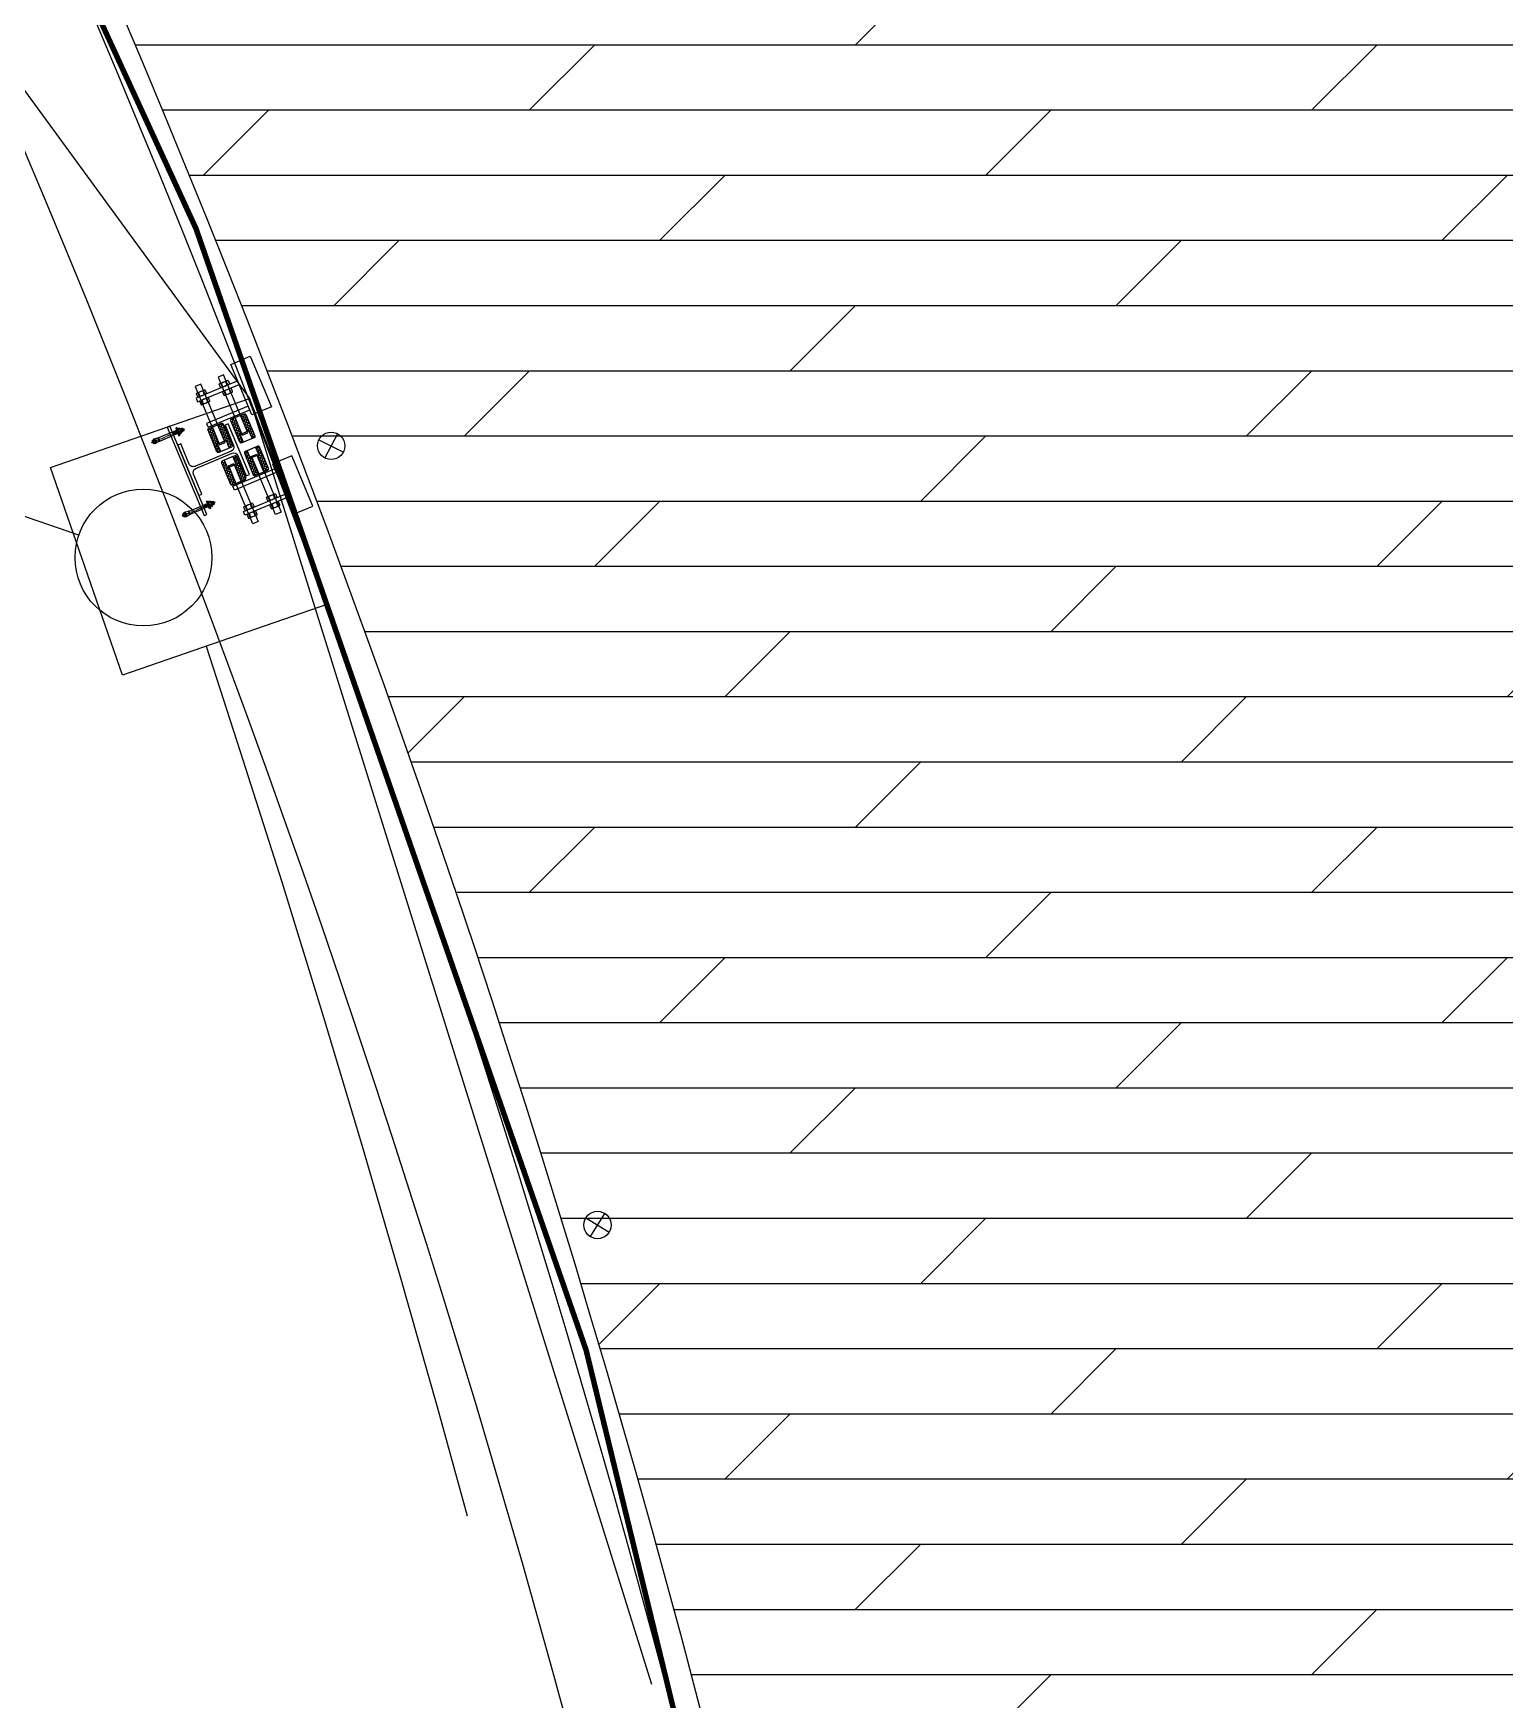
# Model space of a CAD drawing. Extents: x -89702 to 926017, y -610001 to -56924.
# Drawn here: x 50098 to 55473, y -123439 to -117352 of the extents above; entities that cross this region are included whole.
import ezdxf

# ---------------------------------------------------------------- set-up
doc = ezdxf.new("R2010")
doc.units = 0
doc.header["$LTSCALE"] = 10
doc.header["$MEASUREMENT"] = 0
doc.linetypes.add('CENTER', pattern=[2, 1.25, -0.25, 0.25, -0.25])
for name, color, linetype in [('BJ03', 3, 'Continuous'), ('BJ06', 5, 'Continuous'), ('CEN', 1, 'CENTER'), ('W-PLASTIC_RAILINGS塑木栏杆', 6, 'Continuous'), ('W-STEEL_FRAME钢架', 3, 'Continuous'), ('W-WOOD_FLOOR木地板', 30, 'Continuous')]:
    doc.layers.add(name, color=color, linetype=linetype)
doc.linetypes.add('60003', pattern='A,1e-05,[136,bjxx.shx,S=0.075,R=0,X=-1e-05,Y=0],0.15', length=0.15001)
pattern_1 = [(69.53937078896068, (-388487.2290717614, -3018981.378927071), (-7.436743866153105, 2.774661586434315), []), (159.5393707889607, (-388487.2290717614, -3018981.378927071), (-2.774661586434316, -7.436743866153105), [])]
pattern_2 = [(69.53937078896068, (-388405.3582227929, -3018944.000268865), (-7.436743866153105, 2.774661586434315), []), (159.5393707889607, (-388405.3582227929, -3018944.000268865), (-2.774661586434316, -7.436743866153105), [])]

# ---------------------------------------------------------------- blocks, each defined once
blk = doc.blocks.new('35213')
for p, q in [((0, 0.5), (0, 4)), ((-0.9899999999906868, 3.5), (-1.190000000002328, 3)), ((0, 3.10000000000582), (-0.9899999999906868, 3.5)), ((0, 3.10000000000582), (1, 3.5)), ((1, 3.5), (1.199999999982537, 3)), ((-1.980000000010477, 3), (-0.4899999999906868, 3)), ((0.5, 3), (2, 3))]:
    blk.add_line(p, q)
blk.add_circle((0, 0), 0.5)
for centre in [(-1.190000000002328, 3), (1.25, 3)]:
    blk.add_arc(centre, 0.5, 179, 0)
blk = doc.blocks.new('A$Cfdf82907')
at = {"layer": 'BJ06', "linetype": 'Continuous'}
for p, q in [((4866.181783891981, 14128.51497483323), (3983.754155840958, 12881.58512755006)), ((3983.754155840958, 12881.58512755006), (0, 9993.703121311846))]:
    blk.add_line(p, q, dxfattribs=at)
at = {"layer": 'BJ06', "linetype": 'Continuous', "flags": 128}
blk.add_lwpolyline([(3363.215836996911, 12371.52715028229), (2878.298890231876, 12999.10405566217), (3513.632298192009, 13490.01430444536), (3983.754155840958, 12881.58512755006), (3363.215836996911, 12371.52715028229)], dxfattribs=at)
at = {"layer": 'BJ06', "linetype": '60003', "ltscale": 5, "flags": 128}
blk.add_lwpolyline([(3075.867423420073, 12743.41192349512), (2751.300788295921, 12502.8528557563), (2348.143733114004, 12207.77709746466), (1942.008574689971, 11915.72308142472), (1533.895293324953, 11626.68353493395), (1122.811173039023, 11341.66570354742), (710.7416308938991, 11058.6550942926), (368.7548866469879, 10828.77263143356)], dxfattribs=at)
at = {"layer": 'BJ03', "linetype": 'Continuous', "xscale": 500.0003141099963, "yscale": 500.0003141099963, "zscale": 500.0003141099963, "rotation": 359.5832737848739}
blk.add_blockref('35213', (3310.395806760993, 13063.80164875544), dxfattribs=at)
blk = doc.blocks.new('dimaideng')
for p, q in [((564093.6504764834, -312859.8047351431), (564167.724875482, -312926.9834774132)), ((564164.890825282, -312856.9229590791), (564096.4845266835, -312929.8652534772))]:
    blk.add_line(p, q)
blk.add_circle((564130.6876759827, -312893.3941062782), 50)
blk = doc.blocks.new('*U60')
at = {"rotation": 268.3344565354122}
blk.add_blockref('dimaideng', (332230.7636416096, 554781.485014278), dxfattribs=at)
blk = doc.blocks.new('*U61')
at = {"color": 0, "linetype": 'ByBlock', "lineweight": -2, "transparency": 16777216}
for p, rotation in [((592995.9477002841, -305020.2787098548), 106.8817156028818), ((593771.2353857142, -307917.7989358693), 103.0776725683084)]:
    blk.add_blockref('*U60', p, dxfattribs=dict(at, rotation=rotation))
blk = doc.blocks.new('HW200a')
at = {"layer": 'W-STEEL_FRAME钢架'}
blk.add_lwpolyline([(-1440883.381686876, 1205965.440581847), (-1440803.381686876, 1205965.440581847), (-1440803.381686876, 1205953.440581847), (-1441003.381686876, 1205953.440581847), (-1441003.381686876, 1205965.440581847), (-1440923.381686876, 1205965.440581847, 0.414213562373095), (-1440907.381686876, 1205981.440581847), (-1440907.381686876, 1206125.440581847, 0.414213562373095), (-1440923.381686876, 1206141.440581847), (-1441003.381686876, 1206141.440581847), (-1441003.381686876, 1206153.440581847), (-1440803.381686876, 1206153.440581847), (-1440803.381686876, 1206141.440581847), (-1440883.381686876, 1206141.440581847, 0.414213562373095), (-1440899.381686876, 1206125.440581847), (-1440899.381686876, 1205981.440581847, 0.414213562373095)], format="xyb", close=True, dxfattribs=at)
blk = doc.blocks.new('NY-M12')
for p, q in [((-0.7794228634060119, 0), (0.08660254037846471, -1.5)), ((-0.08660254037846471, 0), (0.7794228634060119, -1.5))]:
    blk.add_line(p, q)
blk.add_lwpolyline([(11.01499999999997, 0), (-11.015, 0), (-11.015, -1.5), (11.01499999999997, -1.5)], close=True)
blk = doc.blocks.new('$matou$00000104')
for p, q in [((-60.6343106712884, 6.063409997387907, 1e-08), (-62.00135385307476, 5.315338772527866, 1e-08)), ((-62.00135385307476, -5.315346299135854, 1e-08), (-62.00135385307476, 5.315338772527866, 1e-08)), ((-60.6343106712884, 6.063409997387907, 1e-08), (-56.91753413558035, 5.408042012800479, 1e-08)), ((-60.6343106712884, -6.063417523992939, 1e-08), (-60.6343106712884, 6.063409997387907, 1e-08)), ((-56.91753413558035, 6.508283704383075, 1e-08), (-56.91753413558035, 5.392294827084015, 1e-08)), ((-40.26023992027604, 6.519596590571609, 1e-08), (-54.04563538711591, 8.892189300433984, 1e-08)), ((-46.51618238549781, 0.8488741631911125, 1e-08), (-52.37411347224497, 0.8488741631911125, 1e-08)), ((-46.03110928470505, 0.3638010623376431, 1e-08), (-46.03110928470505, -0.3638085889454032, 1e-08)), ((-38.64954081513497, 6.063409997387907, 1e-08), (-40.26023992027604, 6.519596590571609, 1e-08)), ((-40.26023992027604, 5.007697491291538, 1e-08), (-40.26023992027604, 6.519596590571609, 1e-08)), ((-38.64954081513497, 4.973740758475969, 1e-08), (-40.26023992027604, 5.007697491291538, 1e-08)), ((-38.64954081513497, -6.063417523992939, 1e-08), (-38.64954081513497, 6.063409997387907, 1e-08)), ((-36.81864533366297, 6.548483098238648, 1e-08), (-38.16446771432675, 6.548483098238648, 1e-08)), ((-36.33357223287021, -6.063417523992939, 1e-08), (-36.33357223287021, 6.063409997387907, 1e-08)), ((-36.33357223287021, 6.063409997387907, 1e-08), (18.5534239027038, 6.063412713001981, 1e-08)), ((19.35791455947037, 6.063413234069458, 1e-08), (18.5534239027038, 6.063412713001981, 1e-08)), ((18.5534239027038, -4.663128857520405, 1e-08), (19.35791455947037, 6.063413234069458, 1e-08)), ((18.5534239027038, -6.063414287311389, 1e-08), (18.5534239027038, 6.063412713001981, 1e-08)), ((19.46293596669238, 6.063413234069458, 1e-08), (19.25289315224745, 6.063413234069458, 1e-08)), ((19.35858802579696, -4.850731535161003, 1e-08), (20.26810008978555, 4.850730481935898, 1e-08)), ((20.11056797928995, 4.941681688343124, 1e-08), (19.46293596669238, 6.063413234069458, 1e-08)), ((21.07191728023918, 6.063413234069458, 1e-08), (20.4242852703037, 4.941681688122571, 1e-08)), ((20.44932903626523, -3.638048783024715, 1e-08), (20.99503627466947, 3.638047729799382, 1e-08)), ((21.28196009468411, 6.063413234069458, 1e-08), (21.07191728023918, 6.063413234069458, 1e-08)), ((21.17761215377323, -4.850731535161003, 1e-08), (22.08712421777727, 4.850730481935898, 1e-08)), ((21.92959210728168, 4.941681688343124, 1e-08), (21.28196009468411, 6.063413234069458, 1e-08)), ((22.8909414082309, 6.063413234069458, 1e-08), (22.24330939829542, 4.941681688122571, 1e-08)), ((22.26835316425604, -3.638048783024715, 1e-08), (22.81406040264665, 3.638047729799382, 1e-08)), ((23.10098422267583, 6.063413234069458, 1e-08), (22.8909414082309, 6.063413234069458, 1e-08)), ((22.99663628176495, -4.850731535161003, 1e-08), (23.906148345769, 4.850730481935898, 1e-08)), ((23.7486162352734, 4.941681688343124, 1e-08), (23.10098422267583, 6.063413234069458, 1e-08)), ((24.70996553622263, 6.063413234069458, 1e-08), (24.06233352628715, 4.941681688122571, 1e-08)), ((24.08737729224777, -3.638048783024715, 1e-08), (24.63308453063837, 3.638047729799382, 1e-08)), ((24.92000835066756, 6.063413234069458, 1e-08), (24.70996553622263, 6.063413234069458, 1e-08)), ((24.81566040975758, -4.850731535161003, 1e-08), (25.72517247374526, 4.850730481935898, 1e-08)), ((25.56764036325058, 4.941681688343124, 1e-08), (24.92000835066756, 6.063413234069458, 1e-08)), ((26.5289896641998, 6.063413234069458, 1e-08), (25.88135765426341, 4.941681688122571, 1e-08)), ((25.90640142022494, -3.638048783024715, 1e-08), (26.4521086586301, 3.638047729799382, 1e-08)), ((26.73903247864473, 6.063413234069458, 1e-08), (26.5289896641998, 6.063413234069458, 1e-08)), ((26.63468453774931, -4.850731535161003, 1e-08), (27.54419660173699, 4.850730481935898, 1e-08)), ((27.38666449124139, 4.941681688343124, 1e-08), (26.73903247864473, 6.063413234069458, 1e-08)), ((28.34801379219152, 6.063413234069458, 1e-08), (27.70038178225514, 4.941681688122571, 1e-08)), ((27.72542554821666, -3.638048783024715, 1e-08), (28.27113278662182, 3.638047729799382, 1e-08)), ((28.55805660663646, 6.063413234069458, 1e-08), (28.34801379219152, 6.063413234069458, 1e-08)), ((28.45370866574103, -4.850731535161003, 1e-08), (29.36322072972962, 4.850730481935898, 1e-08)), ((29.20568861923311, 4.941681688343124, 1e-08), (28.55805660663646, 6.063413234069458, 1e-08)), ((30.16703792018325, 6.063413234069458, 1e-08), (29.51940591024686, 4.941681688122571, 1e-08)), ((29.54444967620839, -3.638048783024715, 1e-08), (30.09015691461354, 3.638047729799382, 1e-08)), ((30.37708073462818, 6.063413234069458, 1e-08), (30.16703792018325, 6.063413234069458, 1e-08)), ((30.2727327937173, -4.850731535161003, 1e-08), (31.18224485772134, 4.850730481935898, 1e-08)), ((31.02471274722484, 4.941681688343124, 1e-08), (30.37708073462818, 6.063413234069458, 1e-08)), ((31.98606204817497, 6.063413234069458, 1e-08), (31.33843003823858, 4.941681688122571, 1e-08)), ((31.36347380420011, -3.638048783024715, 1e-08), (31.90918104259072, 3.638047729799382, 1e-08)), ((32.19610486261899, 6.063413234069458, 1e-08), (31.98606204817497, 6.063413234069458, 1e-08)), ((32.09175692170902, -4.850731535161003, 1e-08), (33.00126898571216, 4.850730481935898, 1e-08)), ((32.84373687521656, 4.941681688343124, 1e-08), (32.19610486261899, 6.063413234069458, 1e-08)), ((33.80508617616579, 6.063413234069458, 1e-08), (33.15745416623122, 4.941681688122571, 1e-08)), ((33.18249793219184, -3.638048783024715, 1e-08), (33.72820517058244, 3.638047729799382, 1e-08)), ((34.01512899061072, 6.063413234069458, 1e-08), (33.80508617616579, 6.063413234069458, 1e-08)), ((33.91078104970074, -4.850731535161003, 1e-08), (34.82029311368933, 4.850730481935898, 1e-08)), ((34.66276100319374, 4.941681688343124, 1e-08), (34.01512899061072, 6.063413234069458, 1e-08)), ((35.62411030414296, 6.063413234069458, 1e-08), (34.97647829420748, 4.941681688122571, 1e-08)), ((35.00152206016901, -3.638048783024715, 1e-08), (35.54722929857417, 3.638047729799382, 1e-08)), ((35.83415311858789, 6.063413234069458, 1e-08), (35.62411030414296, 6.063413234069458, 1e-08)), ((35.72980517769247, -4.850731535161003, 1e-08), (36.63931724168106, 4.850730481935898, 1e-08)), ((36.48178513118546, 4.941681688343124, 1e-08), (35.83415311858789, 6.063413234069458, 1e-08)), ((36.03177903859068, 15.15853439996135, 1e-08), (40.07405487856613, 15.15853439996135, 1e-08)), ((36.03177926757598, -15.15853439996135, 1e-08), (36.03177903859068, 15.15853439996135, 1e-08)), ((37.44313443213468, 6.063413234069458, 1e-08), (36.79550242219921, 4.941681688122571, 1e-08)), ((36.82054618816073, -3.638048783024715, 1e-08), (37.36625342656589, 3.638047729799382, 1e-08)), ((37.65317724657962, 6.063413234069458, 1e-08), (37.44313443213468, 6.063413234069458, 1e-08)), ((37.54882930568419, -4.850731535161003, 1e-08), (38.45834136967278, 4.850730481935898, 1e-08)), ((38.30080925917719, 4.941681688343124, 1e-08), (37.65317724657962, 6.063413234069458, 1e-08)), ((39.26215856012641, 6.063413234069458, 1e-08), (38.61452655019093, 4.941681688122571, 1e-08)), ((38.63957031615246, -3.638048783024715, 1e-08), (39.18527755455762, 3.638047729799382, 1e-08)), ((39.47220137457134, 6.063413234069458, 1e-08), (39.26215856012641, 6.063413234069458, 1e-08)), ((39.36785343366046, -4.850731535161003, 1e-08), (40.07405518552696, 2.682087152280246, 1e-08)), ((40.07405535336329, 5.020971568419327, 1e-08), (39.47220137457134, 6.063413234069458, 1e-08)), ((40.07405487856613, 15.15853439996135, 1e-08), (40.07405510755052, -15.15853439996135, 1e-08)), ((48.38496416285398, 10.12084773781271, 1e-08), (41.58990883836759, 10.12084800994103, 1e-08)), ((41.58990802773042, -10.12084826116097, 1e-08), (41.58990883836759, 10.12084800994103, 1e-08)), ((48.38496396823848, 5.261248354527879, 1e-08), (41.5899086437521, 5.261248626656197, 1e-08)), ((48.38496416285398, 10.12084773781271, 1e-08), (49.16781443617401, 8.764911164151727, 1e-08)), ((49.16781373415233, -8.76491202231864, 1e-08), (49.16781443617401, 8.764911164151727, 1e-08)), ((49.86728309188584, 6.063416703339499, 1e-08), (49.21965108195036, 4.941685157389657, 1e-08)), ((49.24469484791189, -3.638045313757402, 1e-08), (49.79040208631613, 3.638051199069423, 1e-08)), ((50.07732590633077, 6.063416703339499, 1e-08), (49.86728309188584, 6.063416703339499, 1e-08)), ((49.97297796541989, -4.85072806589119, 1e-08), (50.88249002942393, 4.850733951202983, 1e-08)), ((50.72495791892834, 4.941685157610436, 1e-08), (50.07732590633077, 6.063416703339499, 1e-08)), ((51.68630721987756, 6.063416703339499, 1e-08), (51.03867520994118, 4.941685157389657, 1e-08)), ((51.0637189759027, -3.638045313757402, 1e-08), (51.60942621429331, 3.638051199069423, 1e-08)), ((51.8963500343225, 6.063416703339499, 1e-08), (51.68630721987756, 6.063416703339499, 1e-08)), ((51.79200209341161, -4.85072806589119, 1e-08), (52.7015141574002, 4.850733951202983, 1e-08)), ((52.54398204692006, 4.941685157610436, 1e-08), (51.8963500343225, 6.063416703339499, 1e-08)), ((53.50533134786929, 6.063416703339499, 1e-08), (52.85769933793381, 4.941685157389657, 1e-08)), ((52.88274310389443, -3.638045313757402, 1e-08), (53.42845034228503, 3.638051199069423, 1e-08)), ((53.71537416231422, 6.063416703339499, 1e-08), (53.50533134786929, 6.063416703339499, 1e-08)), ((53.61102622140425, -4.85072806589119, 1e-08), (54.52053828539192, 4.850733951202983, 1e-08)), ((54.36300617489724, 4.941685157610436, 1e-08), (53.71537416231422, 6.063416703339499, 1e-08)), ((55.32435547584646, 6.063416703339499, 1e-08), (54.67672346591007, 4.941685157389657, 1e-08)), ((54.7017672318716, -3.638045313757402, 1e-08), (55.24747447027676, 3.638051199069423, 1e-08)), ((55.53439829029139, 6.063416703339499, 1e-08), (55.32435547584646, 6.063416703339499, 1e-08)), ((55.43005034939597, -4.85072806589119, 1e-08), (56.33956241338365, 4.850733951202983, 1e-08)), ((56.18203030288805, 4.941685157610436, 1e-08), (55.53439829029139, 6.063416703339499, 1e-08)), ((57.14337960383818, 6.063416703339499, 1e-08), (56.4957475939018, 4.941685157389657, 1e-08)), ((56.52079135986332, -3.638045313757402, 1e-08), (57.06649859826848, 3.638051199069423, 1e-08)), ((57.35342241828312, 6.063416703339499, 1e-08), (57.14337960383818, 6.063416703339499, 1e-08)), ((57.24907447737223, -4.85072806589119, 1e-08), (58.15858654137628, 4.850733951202983, 1e-08)), ((58.00105443087978, 4.941685157610436, 1e-08), (57.35342241828312, 6.063416703339499, 1e-08)), ((58.05423859418534, -6.063410818041348, 1e-08), (58.06361017650124, 2.942648961834493e-06, 1e-08)), ((58.63084613883893, 5.486809158617007, 1e-08), (58.31611865187097, 4.941685157610436, 1e-08)), ((58.63084613883893, 5.486809158617007, 1e-08), (59.26692134617497, 4.850733951202983, 1e-08)), ((59.26692134617497, -4.85072806589119, 1e-08), (59.26692134617497, 4.850733951202983, 1e-08)), ((-60.6343106712884, -6.063417523992939, 1e-08), (-62.00135385307476, -5.315346299135854, 1e-08)), ((-60.6343106712884, -6.063417523992939, 1e-08), (-56.91753413558035, -5.408049539405738, 1e-08)), ((-56.91753413558035, -6.508291230990835, 1e-08), (-56.91753413558035, -5.392302353678133, 1e-08)), ((-40.26023992027604, -6.519604117165727, 1e-08), (-54.04563538711591, -8.892196827025373, 1e-08)), ((-46.51618238549781, -0.8488816897961442, 1e-08), (-52.37411347224497, -0.8488816897961442, 1e-08)), ((-38.64954081513497, -4.829600122085367, 1e-08), (-40.26023992027604, -5.007705017885655, 1e-08)), ((-40.26023992027604, -5.007705017885655, 1e-08), (-40.26023992027604, -6.519604117165727, 1e-08)), ((-38.64954081513497, -6.063417523992939, 1e-08), (-40.26023992027604, -6.519604117165727, 1e-08)), ((-36.81864533366297, -6.54849062484368, 1e-08), (-38.16446771432675, -6.54849062484368, 1e-08)), ((18.34338108825887, -6.063414287311389, 1e-08), (-36.33357223287021, -6.063417523992939, 1e-08)), ((18.5534239027038, -6.063414287311389, 1e-08), (18.34338108825887, -6.063414287311389, 1e-08)), ((19.20105591530137, -4.941682741582099, 1e-08), (18.5534239027038, -6.063414287311389, 1e-08)), ((20.16240521625059, -6.063414287311389, 1e-08), (19.51477320631511, -4.941682741347904, 1e-08)), ((20.37244803069552, -6.063414287311389, 1e-08), (20.16240521625059, -6.063414287311389, 1e-08)), ((21.02008004327854, -4.941682741582099, 1e-08), (20.37244803069552, -6.063414287311389, 1e-08)), ((21.98142934422776, -6.063414287311389, 1e-08), (21.33379733429229, -4.941682741347904, 1e-08)), ((22.1914721586727, -6.063414287311389, 1e-08), (21.98142934422776, -6.063414287311389, 1e-08)), ((22.83910417127026, -4.941682741582099, 1e-08), (22.1914721586727, -6.063414287311389, 1e-08)), ((23.80045347221949, -6.063414287311389, 1e-08), (23.1528214622831, -4.941682741347904, 1e-08)), ((24.01049628666442, -6.063414287311389, 1e-08), (23.80045347221949, -6.063414287311389, 1e-08)), ((24.65812829926199, -4.941682741582099, 1e-08), (24.01049628666442, -6.063414287311389, 1e-08)), ((25.61947760021121, -6.063414287311389, 1e-08), (24.97184559027482, -4.941682741347904, 1e-08)), ((25.82952041465614, -6.063414287311389, 1e-08), (25.61947760021121, -6.063414287311389, 1e-08)), ((26.4771524272528, -4.941682741582099, 1e-08), (25.82952041465614, -6.063414287311389, 1e-08)), ((27.43850172820294, -6.063414287311389, 1e-08), (26.79086971826655, -4.941682741347904, 1e-08)), ((27.64854454264787, -6.063414287311389, 1e-08), (27.43850172820294, -6.063414287311389, 1e-08)), ((28.29617655524453, -4.941682741582099, 1e-08), (27.64854454264787, -6.063414287311389, 1e-08)), ((29.25752585619466, -6.063414287311389, 1e-08), (28.60989384625918, -4.941682741347904, 1e-08)), ((29.46756867063959, -6.063414287311389, 1e-08), (29.25752585619466, -6.063414287311389, 1e-08)), ((30.1152006832217, -4.941682741582099, 1e-08), (29.46756867063959, -6.063414287311389, 1e-08)), ((31.07654998417183, -6.063414287311389, 1e-08), (30.42891797423545, -4.941682741347904, 1e-08)), ((31.28659279861586, -6.063414287311389, 1e-08), (31.07654998417183, -6.063414287311389, 1e-08)), ((31.93422481121343, -4.941682741582099, 1e-08), (31.28659279861586, -6.063414287311389, 1e-08)), ((32.89557411216356, -6.063414287311389, 1e-08), (32.24794210222717, -4.941682741347904, 1e-08)), ((33.10561692660758, -6.063414287311389, 1e-08), (32.89557411216356, -6.063414287311389, 1e-08)), ((33.75324893920515, -4.941682741582099, 1e-08), (33.10561692660758, -6.063414287311389, 1e-08)), ((34.71459824015437, -6.063414287311389, 1e-08), (34.0669662302189, -4.941682741347904, 1e-08)), ((34.92464105459931, -6.063414287311389, 1e-08), (34.71459824015437, -6.063414287311389, 1e-08)), ((35.57227306719687, -4.941682741582099, 1e-08), (34.92464105459931, -6.063414287311389, 1e-08)), ((36.5336223681461, -6.063414287311389, 1e-08), (35.88599035821062, -4.941682741347904, 1e-08)), ((40.07405510755052, -15.15853439996135, 1e-08), (36.03177926757598, -15.15853439996135, 1e-08)), ((36.74366518259103, -6.063414287311389, 1e-08), (36.5336223681461, -6.063414287311389, 1e-08)), ((37.3912971951886, -4.941682741582099, 1e-08), (36.74366518259103, -6.063414287311389, 1e-08)), ((38.35264649613782, -6.063414287311389, 1e-08), (37.70501448620325, -4.941682741347904, 1e-08)), ((38.56268931058275, -6.063414287311389, 1e-08), (38.35264649613782, -6.063414287311389, 1e-08)), ((39.21032132316577, -4.941682741582099, 1e-08), (38.56268931058275, -6.063414287311389, 1e-08)), ((40.07405457023924, -5.892005376545512, 1e-08), (39.52538554415696, -4.941682741582099, 1e-08)), ((48.38496354684685, -5.261249150004232, 1e-08), (41.58990822234591, -5.261248877875914, 1e-08)), ((48.38496335223044, -10.12084853329202, 1e-08), (41.58990802773042, -10.12084826116097, 1e-08)), ((48.38496335223044, -10.12084853329202, 1e-08), (49.16781373415233, -8.76491202231864, 1e-08)), ((49.8154458549252, -4.941679272312285, 1e-08), (49.16781384234218, -6.063410818041348, 1e-08)), ((50.77679515587442, -6.063410818041348, 1e-08), (50.12916314593895, -4.941679272077863, 1e-08)), ((50.98683797031936, -6.063410818041348, 1e-08), (50.77679515587442, -6.063410818041348, 1e-08)), ((51.63446998291693, -4.941679272312285, 1e-08), (50.98683797031936, -6.063410818041348, 1e-08)), ((52.59581928386615, -6.063410818041348, 1e-08), (51.94818727392976, -4.941679272077863, 1e-08)), ((52.80586209831108, -6.063410818041348, 1e-08), (52.59581928386615, -6.063410818041348, 1e-08)), ((53.45349411090865, -4.941679272312285, 1e-08), (52.80586209831108, -6.063410818041348, 1e-08)), ((54.41484341185787, -6.063410818041348, 1e-08), (53.76721140192149, -4.941679272077863, 1e-08)), ((54.62488622630281, -6.063410818041348, 1e-08), (54.41484341185787, -6.063410818041348, 1e-08)), ((55.27251823889947, -4.941679272312285, 1e-08), (54.62488622630281, -6.063410818041348, 1e-08)), ((56.2338675398496, -6.063410818041348, 1e-08), (55.58623552991321, -4.941679272077863, 1e-08)), ((56.44391035429453, -6.063410818041348, 1e-08), (56.2338675398496, -6.063410818041348, 1e-08)), ((57.09154236689119, -4.941679272312285, 1e-08), (56.44391035429453, -6.063410818041348, 1e-08)), ((58.05423859418534, -6.063410818041348, 1e-08), (57.40660658786783, -4.941679272312285, 1e-08)), ((58.05423859418534, -6.063410818041348, 1e-08), (59.26692134617497, -4.85072806589119, 1e-08))]:
    blk.add_line(p, q)
at = {"extrusion": (0, 0, -1)}
for centre, major_axis, ratio, start_param, end_param in [((-54.49216863160109, 6.508283704383075, 1e-08), (-1.714992394826647, 1.714992394826647), 0.9999999999997189, 5.497787143781998, 7.253749442459084), ((-52.37411347224497, 5.392294827084015, 1e-08), (-3.212683561024417, 3.212683561024417), 0.9999999999993903, 3.926990816987546, 5.497787143781833), ((-53.87859359804952, 5.581816676234439, 1e-08), (-0.4451014818017711, 0.4451014818017711), 0.9999999999992336, 4.71238898038469, 10.99557428756428), ((-46.51618238549781, 0.3638010623376431, 1e-08), (0.3429984789662514, 0.3429984789662514), 0.9999999999958633, -0.7853981633995167, 0.7853981633995164), ((-46.51618238549781, 0.3638010623376431, 1e-08), (0.3429984789662514, 0.3429984789662514), 0.9999999999958633, -0.7853981633995167, 0.7853981633995164), ((-38.16446771432675, 6.063409997387907, 1e-08), (0.3429984789651378, 0.3429984789651379), 0.9999999999986062, 3.926990816987939, 5.497787143781441), ((-36.81864533366297, 6.063409997387907, 1e-08), (0.342998478964546, 0.3429984789645463), 0.9999999999992444, -0.7853981633978262, 0.7853981633978258), ((33.00126898571216, 5.03263289476422, 1e-08), (-0.1286244296118589, 0.1286244296118589), 1, 2.879793265840473, 4.97418836813401), ((34.82029311368933, 5.03263289476422, 1e-08), (-0.1286244296118589, 0.1286244296118589), 1, 2.879793265840473, 4.97418836813401), ((36.63931724168106, 5.03263289476422, 1e-08), (-0.1286244296118589, 0.1286244296118589), 1, 2.879793265840473, 4.97418836813401), ((38.45834136967278, 5.03263289476422, 1e-08), (-0.1286244296118589, 0.1286244296118589), 1, 2.879793265840473, 4.97418836813401), ((45.00560040051278, 7.691048181514816, 1e-08), (-2.943129739134957, 2.943129739134956), 0.9999999999996942, 1.732823117807996, 2.979565942665545), ((31.0969312715024, 2.946057975350413e-07, 1e-08), (12.77804378033228, 12.77804378033229), 0.9999999999999414, 0.4899746434144134, 1.080821763480976), ((50.88249002942393, 5.032636364031305, 1e-08), (0.1286244296119411, 0.1286244296119411), 0.9999999999950004, 1.308996939049326, 3.403392041340363), ((52.7015141574002, 5.032636364031305, 1e-08), (-0.1286244296119411, 0.1286244296119411), 0.9999999999950002, 2.879793265839222, 4.97418836813026), ((54.52053828539192, 5.032636364031305, 1e-08), (-0.1286244296119411, 0.1286244296119411), 0.9999999999950002, 2.879793265839222, 4.97418836813026), ((56.33956241338365, 5.032636364031305, 1e-08), (-0.1286244296119411, 0.1286244296119411), 0.9999999999950002, 2.879793265839222, 4.97418836813026), ((58.15858654137628, 5.032636364031305, 1e-08), (0.1286244296119411, 0.1286244296119411), 0.9999999999950004, 1.308996939049326, 3.403392041340363), ((-52.37411347224497, -5.392302353678133, 1e-08), (-3.212683561024051, 3.212683561024049), 0.9999999999996187, 5.497787143781947, 7.068583470577225), ((-54.49216863160109, -6.508291230990835, 1e-08), (1.714992394826633, 1.714992394826633), 0.9999999999998128, 2.171028518310357, 3.926990816987335), ((-53.87859359804952, -5.581824202825828, 1e-08), (0.4451014818010889, 0.445101481801089), 0.9999999999989785, 3.14159265359056, 9.424777960770147), ((-46.51618238549781, -0.3638085889454032, 1e-08), (-0.3429984789663649, 0.3429984789663648), 0.999999999995669, 2.356194490190179, 3.926990816989407), ((-38.16446771432675, -6.063417523992939, 1e-08), (0.342998478966365, 0.342998478966365), 0.9999999999961378, 2.356194490190413, 3.926990816989172), ((-36.81864533366297, -6.063417523992939, 1e-08), (-0.3429984789656829, 0.3429984789656829), 0.9999999999996464, 2.356194490192168, 3.926990816987418), ((19.35858802579696, -5.032633947989325, 1e-08), (-0.1286244296119411, 0.1286244296119411), 0.9999999999950002, 6.021385919429016, 8.115781021720053), ((21.17761215377323, -5.032633947989325, 1e-08), (0.1286244296119411, 0.1286244296119411), 0.9999999999950004, 4.450589592639119, 6.544984694930156), ((22.99663628176495, -5.032633947989325, 1e-08), (0.1286244296119411, 0.1286244296119411), 0.9999999999950004, 4.450589592639119, 6.544984694930156), ((24.81566040975758, -5.032633947989325, 1e-08), (-0.1286244296119411, 0.1286244296119411), 0.9999999999950002, 6.021385919429016, 8.115781021720053), ((26.63468453774931, -5.032633947989325, 1e-08), (-0.1286244296119411, 0.1286244296119411), 0.9999999999950002, 6.021385919429016, 8.115781021720053), ((28.45370866574103, -5.032633947989325, 1e-08), (-0.1286244296119411, 0.1286244296119411), 0.9999999999950002, 6.021385919429016, 8.115781021720053), ((30.2727327937173, -5.032633947989325, 1e-08), (0.1286244296119411, 0.1286244296119411), 0.9999999999950004, 4.450589592639119, 6.544984694930156), ((32.09175692170902, -5.032633947989325, 1e-08), (0.1286244296119411, 0.1286244296119411), 0.9999999999950004, 4.450589592639119, 6.544984694930156), ((33.91078104970074, -5.032633947989325, 1e-08), (-0.1286244296118053, 0.1286244296118052), 1, 6.021385919430266, 8.115781021723803), ((35.72980517769247, -5.032633947989325, 1e-08), (-0.1286244296118053, 0.1286244296118052), 1, 6.021385919430266, 8.115781021723803), ((37.54882930568419, -5.032633947989325, 1e-08), (-0.1286244296118053, 0.1286244296118052), 1, 6.021385919430266, 8.115781021723803), ((39.36785343366046, -5.032633947989325, 1e-08), (0.1286244296124484, 0.1286244296124484), 0.99999999999, 4.45058959264037, 6.544984694933907), ((45.00559978449019, -7.691048706305082, 1e-08), (2.943129739134568, 2.943129739134568), 0.999999999999652, 0.1620267910125437, 1.408769615870177)]:
    blk.add_ellipse(centre, major_axis=major_axis, ratio=ratio, start_param=start_param, end_param=end_param, dxfattribs=at)
for centre in [(-49.73301181178249, 4.849751860869674, 1e-08), (-49.73301181178249, -4.849759387477434, 1e-08)]:
    blk.add_ellipse(centre, major_axis=(0.4451014818016575, 0.4451014818016575), ratio=0.9999999999992336, dxfattribs=at)
at = {"extrusion": (0, 0, -0.9999999999999999)}
for centre, start_param, end_param in [((20.26810008978555, 5.03263289476422, 1e-08), 1.308996939049326, 3.403392041340363), ((22.08712421777727, 5.03263289476422, 1e-08), 1.308996939049326, 3.403392041340363), ((23.906148345769, 5.03263289476422, 1e-08), 1.308996939049326, 3.403392041340363), ((29.36322072972962, 5.03263289476422, 1e-08), 1.308996939049326, 3.403392041340363), ((31.18224485772134, 5.03263289476422, 1e-08), 1.308996939049326, 3.403392041340363), ((49.97297796541989, -5.032630478719511, 1e-08), 4.450589592639119, 6.544984694930157), ((51.79200209341161, -5.032630478719511, 1e-08), 4.450589592639119, 6.544984694930157), ((57.24907447737223, -5.032630478719511, 1e-08), 4.450589592639119, 6.544984694930157)]:
    blk.add_ellipse(centre, major_axis=(0.1286244296119947, 0.1286244296119948), ratio=0.9999999999949999, start_param=start_param, end_param=end_param, dxfattribs=at)
at = {"extrusion": (0, 0, -0.9999999999999998)}
for centre, start_param, end_param in [((25.72517247374526, 5.03263289476422, 1e-08), 2.879793265839222, 4.97418836813026), ((27.54419660173699, 5.03263289476422, 1e-08), 2.879793265839222, 4.97418836813026), ((53.61102622140425, -5.032630478719511, 1e-08), 6.021385919429016, 8.115781021720053), ((55.43005034939597, -5.032630478719511, 1e-08), 6.021385919429016, 8.115781021720053)]:
    blk.add_ellipse(centre, major_axis=(-0.1286244296119947, 0.1286244296119947), ratio=0.9999999999950001, start_param=start_param, end_param=end_param, dxfattribs=at)
at = {"layer": 'CEN'}
blk.add_line((-66.05841751907883, 2.359053723921534e-06, 1e-08), (66.05841751907883, -6.345755991787883e-07, 1e-08), dxfattribs=at)
at = {"extrusion": (0, 0, -1), "xscale": 1.01056896011507, "yscale": 1.01056896011507, "zscale": -1.010568960117647, "rotation": 90.00000229450367}
blk.add_blockref('NY-M12', (-41.58990843304855, -1.256098585145082e-07, -1e-08), dxfattribs=at)

msp = doc.modelspace()

# ---------------------------------------------------------------- hatches: boundary and pattern name
h = msp.add_hatch()
h.set_pattern_fill('ANSI37', color=256, scale=4.999999999999998, angle=24.53937078896074)
h.set_pattern_definition(pattern_1)
h.paths.add_polyline_path([(50874.81776233637, -118744.4639010401, 0.4142135623731233), (50868.27638487364, -118741.7786857988), (50854.6064697509, -118747.491890224), (50879.67152418967, -118807.4647427989), (50885.66880944706, -118804.958237355), (50897.23729611127, -118832.6380154666), (50904.90992597645, -118829.4313164852, 0.4142135623726484), (50907.59514121761, -118822.8899390226)])
h.paths.add_polyline_path([(50852.23558499463, -118846.0269123509, 0.4142135623734011), (50858.7769624572, -118848.7121275921), (50865.8668809183, -118845.7489670193), (50854.29839425415, -118818.0691889077), (50860.29567951171, -118815.5626834638), (50835.23062507293, -118755.5898308888), (50822.14342135438, -118761.0594969055, 0.4142135623732074), (50819.45820611311, -118767.6008743681)])
h = msp.add_hatch()
h.set_pattern_fill('ANSI37', color=256, scale=4.999999999999998, angle=24.53937078896074)
h.set_pattern_definition(pattern_2)
h.paths.add_polyline_path([(50791.77842800165, -118779.169361032, 0.4142135623740123), (50785.23705053903, -118776.4841457908), (50771.56713541635, -118782.197350216), (50796.63218985513, -118842.170202791), (50802.62947511263, -118839.6636973471), (50814.19796177666, -118867.3434754587), (50821.87059164167, -118864.1367764774, 0.4142135623735835), (50824.55580688312, -118857.5953990148)])
h.paths.add_polyline_path([(50769.19625065997, -118880.7323723428, 0.4142135623726434), (50775.73762812259, -118883.4175875841), (50782.82754658352, -118880.4544270113), (50771.2590599196, -118852.7746488997), (50777.25634517704, -118850.2681434559), (50752.19129073838, -118790.2952908809), (50739.10408701978, -118795.7649568977, 0.414213562372141), (50736.41887177862, -118802.3063343602)])
h = msp.add_hatch()
h.set_pattern_fill('ANSI37', color=256, scale=4.999999999999998, angle=24.53937078896074)
h.set_pattern_definition(pattern_1)
h.paths.add_polyline_path([(50924.46597829551, -118863.2565868333, 0.4142135623732647), (50917.92460083301, -118860.5713715921), (50910.25197096771, -118863.7780705733), (50921.82045763175, -118891.4578486848), (50915.82317237425, -118893.9643541288), (50940.88822681291, -118953.9372067038), (50954.55814193559, -118948.2240022786, 0.4142135623728362), (50957.24335717698, -118941.6826248159)])
h.paths.add_polyline_path([(50901.88380095383, -118964.8195981441, 0.414213562373265), (50908.42517841622, -118967.5048133853), (50921.51238213482, -118962.0351473686), (50896.44732769617, -118902.0622947935), (50890.45004243872, -118904.5688002374), (50878.88155577469, -118876.8890221259), (50871.79163731364, -118879.8521826988, 0.4142135623730143), (50869.10642207225, -118886.3935601613)])
h = msp.add_hatch()
h.set_pattern_fill('ANSI37', color=256, scale=4.999999999999998, angle=24.53937078896074)
h.set_pattern_definition(pattern_2)
h.paths.add_polyline_path([(50841.42664396085, -118897.9620468254, 0.4142135623726589), (50834.8852664984, -118895.2768315841), (50827.21263663299, -118898.4835305655), (50838.7811232972, -118926.1633086769), (50832.78383803947, -118928.6698141208), (50857.8488924783, -118988.6426666958), (50871.51880760104, -118982.9294622706, 0.4142135623727841), (50874.2040228422, -118976.388084808)])
h.paths.add_polyline_path([(50818.84446661928, -118999.5250581362, 0.4142135623730719), (50825.38584408167, -119002.2102733775), (50838.47304780027, -118996.7406073606), (50813.40799336156, -118936.7677547857), (50807.41070810417, -118939.2742602296), (50795.84222144002, -118911.594482118), (50788.75230297892, -118914.5576426909, 0.4142135623738656), (50786.0670877377, -118921.0990201534)])
at = {"layer": 'W-WOOD_FLOOR木地板'}
h = msp.add_hatch(dxfattribs=at)
h.set_pattern_fill('DOLMIT', color=256, scale=300)
h.set_pattern_definition([(0, (0, 0), (0, 238.122618), []), (45, (0, 0), (-476.2449108957954, 476.2449108957954), [336.756381, -673.512])])
edge = h.paths.add_edge_path()
edge.add_line((60622.30962324358, -102819.8312473243), (55146.09257740428, -102819.8038086314))
edge.add_line((55146.09257740428, -102819.8038086314), (53996.59387888265, -103586.136274318))
edge.add_line((53996.59387888265, -103586.136274318), (53996.59387888264, -106373.3797993869))
edge.add_line((53996.59387888264, -106373.3797993869), (49847.3093239218, -106373.3797993329))
edge.add_line((49847.3093239218, -106373.3797993329), (49847.30932390562, -102819.7957548155))
edge.add_line((49847.30932390562, -102819.7957548155), (46403.52305819088, -102819.7602622524))
edge.add_arc((36695.42038167642, -100101.547293762), 10081.46513755897, 318.1758005539471, 344.3580588203071, ccw=False)
edge.add_arc((8824.444655262174, -134926.5773190099), 45185.57901052471, 5.469640641015474, 38.457154601379614, ccw=False)
edge.add_line((53804.28669785825, -130619.5643936197), (60622.30962324358, -130619.5643716427))
edge.add_line((60622.30962324358, -130619.5643716427), (60622.30962324358, -102819.8312473243))
h.paths.add_polyline_path([(51947.30932160333, -115086.1362743181), (51947.30932160324, -106373.379799314), (53996.59387888265, -106376.3895366207), (53996.59387890477, -103586.1362742412), (57947.30932156596, -103586.136274318), (57947.30932156596, -115086.136274318)], flags=16)

# ---------------------------------------------------------------- linework, layer by layer
for p, q in [((50806.89967540986, -118637.3716221491), (50800.85835459692, -118622.9166269146)), ((50707.71380384549, -118678.8253660279), (50701.67248303266, -118664.3703707932)), ((50723.86034107508, -118672.0770821412), (50717.81902026242, -118657.6220869067)), ((50729.64458440748, -118685.9169711978), (50735.68590522042, -118700.3719664323)), ((50790.75313817992, -118644.1199060357), (50784.71181736709, -118629.6649108011)), ((50796.53738151232, -118657.9597950923), (50802.57870232532, -118672.4147903269)), ((50812.68391874203, -118651.2115112059), (50818.72523955521, -118665.6665064405)), ((50713.49804717765, -118692.6652550845), (50719.5393679906, -118707.120250319)), ((50963.79854522223, -119058.1635583521), (50957.75722440946, -119043.7085631175)), ((50979.94508245189, -119051.4152744654), (50973.90376163917, -119036.960279231)), ((50880.75921088751, -119092.8690183442), (50874.7178900748, -119078.4140231095)), ((50886.54345422002, -119106.7089074009), (50892.5847750328, -119121.1639026353)), ((50896.90574811734, -119086.1207344577), (50890.86442730451, -119071.6657392229)), ((50902.68999144973, -119099.9606235142), (50908.73131226256, -119114.4156187487)), ((50969.5827885544, -119072.0034474086), (50975.62410936735, -119086.4584426433)), ((50985.7293257844, -119065.2551635222), (50991.77064659723, -119079.7101587568))]:
    msp.add_line(p, q)
for points in [[(50967.88051808267, -118716.4074894007), (50896.83575426319, -118746.099938505), (50819.71250983616, -118561.5680844282), (50890.7572736557, -118531.8756353236)], [(50844.77756427493, -118621.5409370036), (50692.53878466165, -118685.1676136557), (50698.32302799352, -118699.0075027114), (50850.56180760704, -118635.3808260592)], [(50793.36920384454, -118599.6735988514), (50773.07069989623, -118608.1571557383), (50861.762430987, -118820.3687879267), (50882.06093493549, -118811.8852310398)], [(50782.11751257486, -118646.14850321), (50777.20090574279, -118634.3845975133), (50777.9840935214, -118632.4766957538), (50807.58607844301, -118620.1048419617), (50809.49398020245, -118620.8880297404), (50814.41058703416, -118632.6519354368), (50813.62739925567, -118634.5598371962), (50784.02541433429, -118646.9316909885)], [(50710.32986951005, -118634.3790588435), (50690.03136556162, -118642.8626157304), (50778.72309665245, -118855.0742479188), (50799.021600601, -118846.5906910319)], [(50699.07817824019, -118680.8539632021), (50694.16157140824, -118669.0900575055), (50694.94475918685, -118667.1821557459), (50724.54674410835, -118654.8103019539), (50726.45464586784, -118655.5934897324), (50731.37125269978, -118667.357395429), (50730.58806492112, -118669.2652971885), (50700.98607999968, -118681.6371509806)], [(50705.98713555353, -118697.3849417967), (50710.90374238542, -118709.1488474933), (50712.81164414485, -118709.9320352717), (50742.41362906646, -118697.5601814796), (50743.19681684484, -118695.65227972), (50738.28021001301, -118683.8883740236), (50736.37230825346, -118683.1051862451), (50706.7703233319, -118695.4770400372)], [(50789.02646988808, -118662.6794818047), (50793.94307671991, -118674.4433875011), (50795.85097847952, -118675.2265752798), (50825.45296340101, -118662.8547214875), (50826.23615117939, -118660.9468197281), (50821.31954434756, -118649.1829140315), (50819.41164258818, -118648.399726253), (50789.80965766645, -118660.7715800451)], [(50883.33918648833, -118713.806864042), (50731.10040687505, -118777.4335406942), (50736.88465020715, -118791.2734297499), (50889.12342982067, -118727.6467530978)], [(50879.67152418967, -118807.464742799), (50860.29567951159, -118815.5626834637), (50835.23062507281, -118755.5898308887), (50854.6064697509, -118747.4918902239)], [(50596.81669040825, -118787.2518670579), (50587.59009770423, -118791.1080292791), (50722.55577545133, -119114.0387739138), (50731.78236815528, -119110.1826116927)], [(50796.63218985513, -118842.1702027911), (50777.25634517704, -118850.2681434559), (50752.19129073838, -118790.2952908809), (50771.56713541647, -118782.1973502161)], [(50897.23729611127, -118832.6380154667), (50865.8668809183, -118845.7489670193), (50854.29839425415, -118818.0691889077), (50885.66880944706, -118804.958237355)], [(50814.19796177655, -118867.3434754588), (50782.82754658352, -118880.4544270114), (50771.2590599196, -118852.7746488997), (50802.62947511263, -118839.6636973471)], [(50910.25197096783, -118863.7780705735), (50878.88155577469, -118876.8890221259), (50890.45004243872, -118904.5688002374), (50921.82045763175, -118891.4578486848)], [(50827.21263663305, -118898.4835305655), (50795.84222144002, -118911.594482118), (50807.41070810417, -118939.2742602296), (50838.7811232972, -118926.1633086769)], [(50920.00881765501, -119136.0753418464), (50899.71031370651, -119144.5588987332), (50811.01858261556, -118932.3472665448), (50831.31708656394, -118923.8637096578)], [(50832.78383803947, -118928.6698141208), (50813.40799336156, -118936.7677547857), (50838.47304780027, -118996.7406073606), (50857.84889247842, -118988.6426666959)], [(51003.04815198961, -119101.3698818543), (50982.74964804106, -119109.8534387412), (50894.05791695023, -118897.6418065528), (50914.35642089861, -118889.1582496658)], [(50915.82317237425, -118893.9643541288), (50896.44732769617, -118902.0622947935), (50921.51238213482, -118962.0351473687), (50940.88822681279, -118953.9372067037)], [(51042.59378848094, -118895.1730277697), (50971.54902466122, -118924.8654768742), (51048.67226908813, -119109.3973309512), (51119.71703290785, -119079.7048818468)], [(50985.04559243572, -118957.1585513372), (50832.80681282238, -119020.7852279893), (50827.02256949028, -119006.9453389336), (50979.26134910379, -118943.3186622814)], [(51023.60721464924, -119049.4244783757), (50871.36843503578, -119113.0511550278), (50865.58419170367, -119099.2112659719), (51017.82297131719, -119035.5845893198)], [(50955.16291961682, -119060.1921555263), (50950.24631278499, -119048.4282498297), (50951.0295005636, -119046.5203480702), (50980.63148548509, -119034.148494278), (50982.5393872447, -119034.9316820566), (50987.45599407642, -119046.6955877531), (50986.67280629792, -119048.6034895127), (50957.07082137643, -119060.9753433047)], [(50872.12358528233, -119094.8976155183), (50867.2069784505, -119083.1337098219), (50867.99016622911, -119081.2258080623), (50897.59215115054, -119068.8539542703), (50899.50005290992, -119069.6371420487), (50904.41665974198, -119081.4010477452), (50903.63347196308, -119083.3089495048), (50874.03148704165, -119095.6808032969)], [(50879.03254259555, -119111.428594113), (50883.94914942762, -119123.1924998097), (50885.85705118699, -119123.9756875882), (50915.45903610843, -119111.6038337959), (50916.24222388709, -119109.6959320365), (50911.32561705526, -119097.9320263399), (50909.41771529571, -119097.1488385616), (50879.81573037404, -119109.5206923534)], [(50962.07187693033, -119076.7231341209), (50966.98848376205, -119088.4870398175), (50968.89638552154, -119089.2702275961), (50998.49837044327, -119076.8983738039), (50999.28155822164, -119074.9904720444), (50994.36495138981, -119063.2265663478), (50992.45704963032, -119062.4433785694), (50962.85506470871, -119074.8152323615)]]:
    msp.add_lwpolyline(points, close=True)
for points in [[(50904.90992597645, -118829.4313164853), (50858.7769624572, -118848.7121275921, -0.414213562373095), (50852.23558499463, -118846.0269123509), (50819.45820611299, -118767.6008743681, -0.414213562373095), (50822.14342135438, -118761.0594969055), (50868.27638487364, -118741.7786857988, -0.414213562373095), (50874.81776233626, -118744.4639010401), (50907.59514121772, -118822.8899390228, -0.414213562373095)], [(50821.87059164167, -118864.1367764774), (50775.73762812259, -118883.4175875841, -0.414213562373095), (50769.19625065997, -118880.7323723427), (50736.41887177862, -118802.3063343601, -0.414213562373095), (50739.10408702001, -118795.7649568976), (50785.23705053903, -118776.4841457908, -0.414213562373095), (50791.77842800165, -118779.169361032), (50824.55580688312, -118857.5953990149, -0.414213562373095)], [(50917.92460083301, -118860.5713715921), (50871.79163731364, -118879.8521826987, 0.414213562373095), (50869.10642207225, -118886.3935601613), (50901.88380095383, -118964.8195981441, 0.414213562373095), (50908.42517841622, -118967.5048133853), (50954.55814193559, -118948.2240022786, 0.414213562373095), (50957.24335717698, -118941.682624816), (50924.46597829551, -118863.2565868333, 0.414213562373095)], [(50834.88526649817, -118895.2768315841), (50788.75230297892, -118914.5576426909, 0.414213562373095), (50786.0670877377, -118921.0990201534), (50818.84446661928, -118999.5250581362, 0.414213562373095), (50825.38584408167, -119002.2102733775), (50871.51880760075, -118982.9294622706, 0.414213562373095), (50874.2040228422, -118976.388084808), (50841.42664396085, -118897.9620468254, 0.414213562373095)]]:
    msp.add_lwpolyline(points, format="xyb", close=True)
at = {"color": 7, "true_color": 0xffffff}
msp.add_arc((8532.381064708112, -135319.4261989702), 45085.43480634245, 5.794253965839841, 39.00501180406371, dxfattribs=at)
for centre, radius, start, end in [((50803.1835569292, -118651.1710645184), 26.96657444379199, 93.74818371037419, 131.6158190825433), ((50807.70677385535, -118627.9572797841), 7.291666661199995, 75.8121037343088, 149.5518990883089), ((50700.44763367609, -118672.785165606), 7.291666661199995, 75.8121037343088, 149.5518990883089), ((50700.86538458741, -118673.7847131582), 7.291666661199995, 255.8121037343088, 329.5518990883089), ((50720.14422259465, -118685.8765245105), 26.96657444379199, 93.74818371037419, 131.6158190825433), ((50705.38860151122, -118650.5709284249), 26.96657444379199, 273.7481837103742, 311.6158191132862), ((50731.96978673976, -118714.1714088018), 26.96657444379199, 93.74818371037419, 131.6158191132862), ((50724.6674395208, -118662.6627397764), 7.291666661199995, 75.8121037343088, 149.5518990883089), ((50725.08519043183, -118663.6622873284), 7.291666661199995, 255.8121037343088, 329.5518990883089), ((50736.49300366591, -118690.9576240675), 7.291666661199995, 75.8121037343088, 149.5518990883089), ((50783.48696801058, -118638.079705614), 7.291666661199995, 75.8121037343088, 149.5518990883089), ((50783.90471892172, -118639.079253166), 7.291666661199995, 255.8121037343088, 329.5518990883089), ((50795.31253215592, -118666.3745899053), 7.291666661199995, 75.8121037549471, 149.5518990646581), ((50788.42793584577, -118615.8654684327), 26.96657444379199, 273.7481837103742, 311.6158191132862), ((50795.73028306713, -118667.3741374573), 7.291666661199995, 255.8121037343088, 329.5518990883089), ((50815.00912107425, -118679.4659488096), 26.96657444379199, 93.74818371037419, 131.6158191132862), ((50800.253499991, -118644.1603527238), 26.96657444379199, 273.7481837471383, 311.6158191132862), ((50808.12452476643, -118628.9568273362), 7.291666661199995, 255.8121037343088, 329.5518990883089), ((50819.53233800046, -118656.2521640754), 7.291666661199995, 75.8121037343088, 149.5518990883089), ((50819.95008891166, -118657.2517116275), 7.291666661199995, 255.8121037343088, 329.5518990883089), ((50712.27319782125, -118701.0800498972), 7.291666661199995, 75.8121037549471, 149.5518990646581), ((50712.69094873263, -118702.0795974494), 7.291666661199995, 255.8121037343088, 329.5518990883089), ((50717.21416565657, -118678.8658127161), 26.96657444379199, 273.7481837471383, 311.6158191132862), ((50736.91075457699, -118691.9571716196), 7.291666661199995, 255.8121037343088, 329.5518990883089), ((50956.53237505283, -119052.1233579303), 7.291666661199995, 75.8121037343088, 149.5518990883089), ((50976.22896397146, -119065.2147168347), 26.96657444379199, 93.74818371037419, 131.6158190825433), ((50961.47334288803, -119029.909120749), 26.96657444379199, 273.7481837103742, 311.6158191132862), ((50980.75218089737, -119042.0009321004), 7.291666661199995, 75.8121037343088, 149.5518990883089), ((50981.16993180857, -119043.0004796527), 7.291666661199995, 255.8121037343088, 329.5518990883089), ((50873.49304071834, -119086.8288179224), 7.291666661199995, 75.8121037343088, 149.5518990883089), ((50873.91079162943, -119087.8283654745), 7.291666661199995, 255.8121037343088, 329.5518990883089), ((50893.18962963679, -119099.9201768269), 26.96657444379199, 93.74818371037419, 131.6158190825433), ((50885.31860486351, -119115.1237022135), 7.291666661199995, 75.8121037343088, 149.5518990883089), ((50878.43400855342, -119064.6145807411), 26.96657444379199, 273.7481837103742, 311.6158191132862), ((50905.01519378196, -119128.2150611182), 26.96657444379199, 93.74818371037419, 131.6158191132862), ((50897.71284656282, -119076.7063920926), 7.291666661199995, 75.8121037343088, 149.5518990883089), ((50890.25957269865, -119092.9094650323), 26.96657444379199, 273.7481837471383, 311.6158191132862), ((50898.13059747414, -119077.7059396448), 7.291666661199995, 255.8121037343088, 329.5518990883089), ((50909.53841070805, -119105.0012763838), 7.291666661199995, 75.8121037343088, 149.5518990883089), ((50909.95616161925, -119106.0008239359), 7.291666661199995, 255.8121037343088, 329.5518990883089), ((50956.95012596398, -119053.1229054823), 7.291666661199995, 255.8121037343088, 329.5518990883089), ((50968.35793919818, -119080.4182422217), 7.291666661199995, 75.8121037343088, 149.5518990883089), ((50968.77569010938, -119081.4177897735), 7.291666661199995, 255.8121037343088, 329.5518990883089), ((50988.05452811651, -119093.509601126), 26.96657444379199, 93.74818371037419, 131.6158191132862), ((50973.29890703326, -119058.2040050401), 26.96657444379199, 273.7481837471383, 311.6158191132862), ((50992.57774504271, -119070.2958163917), 7.291666661199995, 75.8121037343088, 149.5518990883089), ((50992.9954959538, -119071.2953639438), 7.291666661199995, 255.8121037343088, 329.5518990883089), ((50885.73635577466, -119116.1232497656), 7.291666661199995, 255.8121037343088, 329.5518990883089)]:
    msp.add_arc(centre, radius, start, end)
at = {"layer": 'W-PLASTIC_RAILINGS塑木栏杆', "color": 6, "const_width": 20}
msp.add_lwpolyline([(49848.11642196216, -102776.0491234604), (46384.63805278228, -102755.8664985374, -0.1071759358253954), (44168.91826957942, -106855.4412974278, -0.1451949333533635), (53758.82269349357, -130669.5643937635), (60797.30962342035, -130669.5643714844), (60797.30961269431, -127697.653411899), (62332.0493577802, -126679.1788319903), (87795.44873372486, -126669.3597801735), (87781.29733945878, -124260.8301521413), (62332.04935285298, -124270.5364171627), (60792.48813153553, -123234.823929585), (60797.30962308013, -115690.2567778514), (62332.0493205461, -114667.1647714186), (87806.41281024087, -114663.0818105347), (87795.12279470463, -112258.8151006151), (62338.82280866941, -112280.5339062178), (60797.30962431926, -111239.8767204791), (60797.30932567577, -102769.8319571087)], format="xyb", dxfattribs=at)
at = {"layer": 'W-STEEL_FRAME钢架'}
for points in [[(53713.31264249946, -130719.5643939077), (60847.30962359731, -130719.5643713261), (60847.30962359731, -127719.5643713257), (62347.18813954364, -126719.5643713257), (87845.12280479725, -126719.5643713257), (87845.12280479725, -124219.5643713257), (62347.18813467294, -124219.5643713257), (60847.30962304445, -123219.5643713257), (60847.30962304445, -115719.5643713257), (62347.18810272973, -114719.5643713257), (87845.26234875096, -114719.5643713257), (87845.26234875096, -112219.5643713257), (62347.18812444108, -112219.5643713257), (60847.30962337041, -111219.5643713257), (60847.30932390282, -102719.8322061561), (46327.34842417797, -102719.7598828285, -0.1190009023643237), (44077.01886307728, -106820.253490023, -0.1459321623787258)], [(53804.28669785825, -130619.5643936197), (60747.30962359731, -130619.5643716427), (60747.30962359731, -127666.0483998909), (62316.90853532334, -126619.5643713257), (87745.12280479725, -126619.5643713257), (87745.12280479725, -124319.5643713257), (62316.90853038017, -124319.5643713257), (60747.30962304445, -123273.0803426749), (60747.30962304445, -115666.0484006087), (62316.90849790041, -114619.5643713257), (87745.26234875096, -114619.5643713257), (87745.26234875096, -112319.5643713257), (62316.90851997095, -112319.5643713257), (60747.30962525593, -111273.080343723), (60747.30932742608, -102819.8317080615), (46403.52305819088, -102819.7602622524, -0.1149276412077018), (44208.07191270724, -106824.3447987533, -0.144937956361408)]]:
    msp.add_lwpolyline(points, format="xyb", close=True, dxfattribs=at)

# ---------------------------------------------------------------- block references
for name, p, rotation in [('A$Cfdf82907', (61830.55122555769, -126564.5293879486), 71.43466228436047), ('$matou$00000104', (50703.09538918882, -119089.6573258628, -1e-08), 22.68200141195796)]:
    msp.add_blockref(name, p, dxfattribs=dict(rotation=rotation))
msp.add_blockref('*U61', (-540933.1361037295, 183215.465015258))
at = {"yscale": -1, "rotation": 22.68200141195796}
msp.add_blockref('$matou$00000104', (50591.26668834049, -118822.0861459943, -1e-08), dxfattribs=at)
at = {"layer": 'W-STEEL_FRAME钢架', "xscale": -1, "rotation": 112.6820014119582}
msp.add_blockref('HW200a', (1719168.671495201, -983299.2470099753), dxfattribs=at)

doc.saveas('drawing.dxf')
